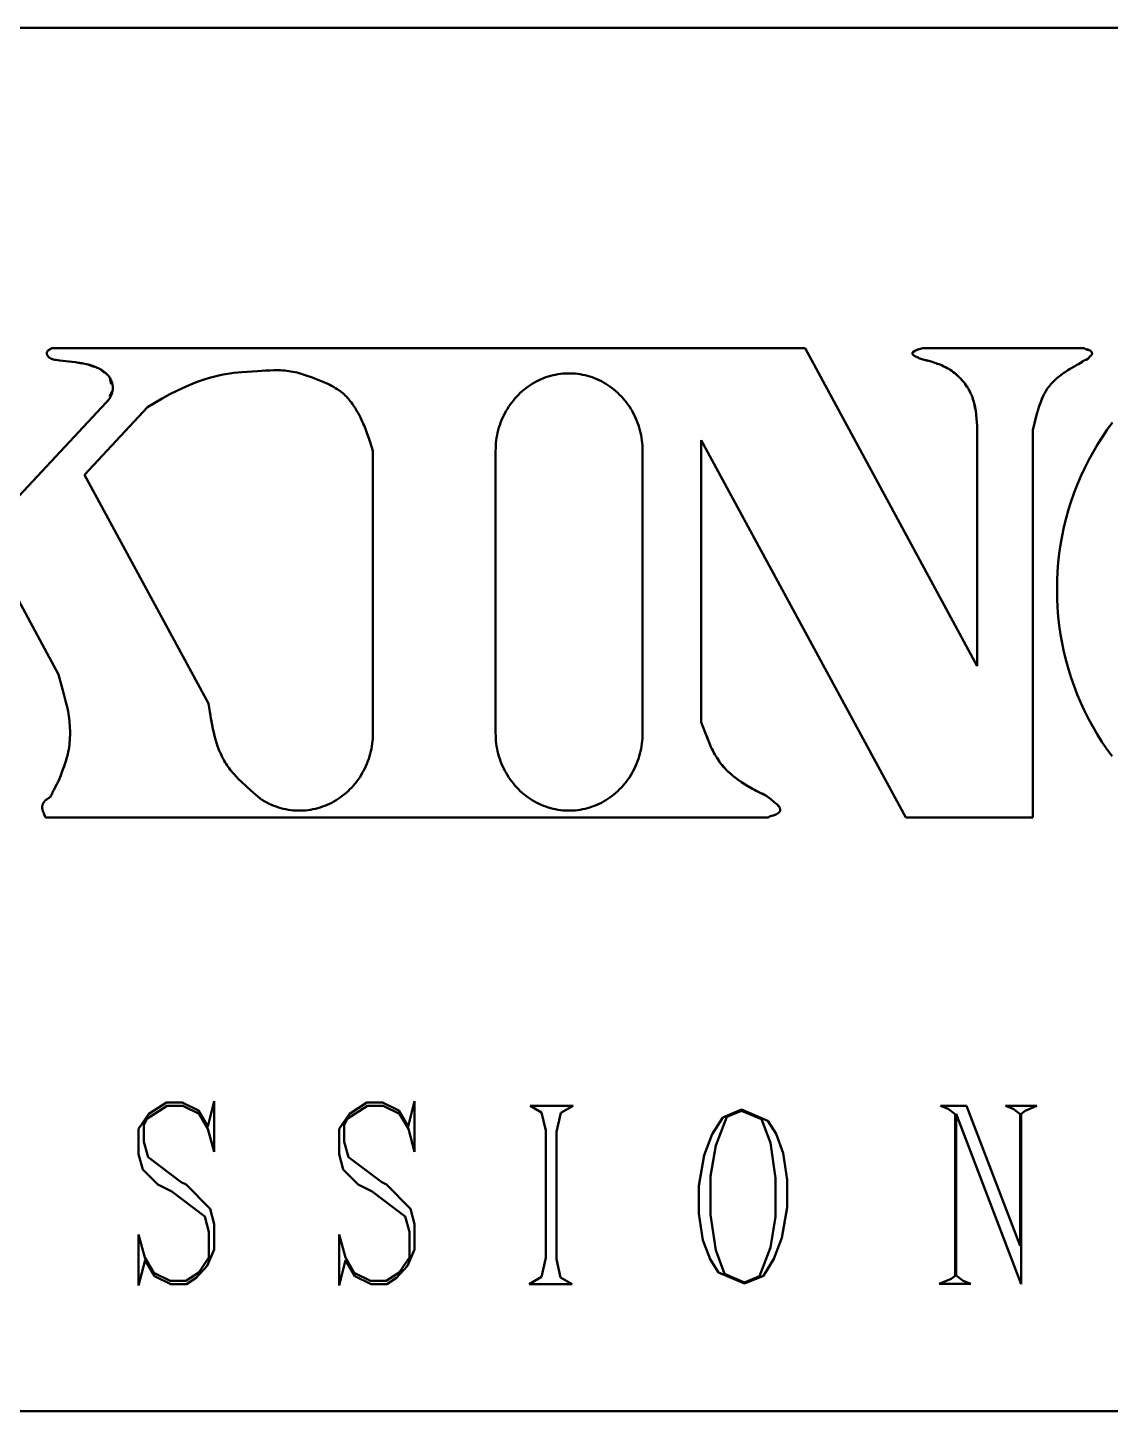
# Model space of a CAD drawing. Header units: millimetres. Extents: x 60499 to 556746, y 248297 to 497145.
# Drawn here: x 173678 to 175327, y 329975 to 332083 of the extents above; entities that cross this region are included whole.
import ezdxf

# ---------------------------------------------------------------- set-up
doc = ezdxf.new("R2010")
doc.units = ezdxf.units.MM
doc.layers.add('Visible (ANSI)', color=7, linetype='Continuous', lineweight=50)

msp = doc.modelspace()

# ---------------------------------------------------------------- linework, layer by layer
at = {"layer": 'Visible (ANSI)'}
for p, q in [((176110, 332082.7), (172012.7, 332082.7)), ((173709.1, 331590.8), (173709.2, 331590.9)), ((173711.6, 331592.8), (173711.3, 331592.7)), ((173711.6, 331592.8), (173711.8, 331593)), ((173712.1, 331593.1), (173711.8, 331593)), ((173712.1, 331593.1), (173712.4, 331593.3)), ((173713.2, 331593.8), (173712.4, 331593.3)), ((173713.2, 331593.8), (173713.8, 331594)), ((173714.7, 331594.4), (174862.1, 331594.4)), ((174862.1, 331594.4), (175124.3, 331110.5)), ((175041.2, 331594.4), (175287.3, 331594.4)), ((175287.3, 331594.4), (175287.4, 331594.3)), ((175287.4, 331594.3), (175287.5, 331594.2)), ((175287.5, 331594.2), (175287.7, 331594.1)), ((175287.6, 331594.2), (175287.7, 331594.1)), ((175287.7, 331594.1), (175287.8, 331594)), ((175287.8, 331594), (175287.9, 331593.9)), ((175287.8, 331594), (175287.9, 331593.9)), ((175287.9, 331593.9), (175288, 331593.8)), ((175287.9, 331593.9), (175288.1, 331593.8)), ((175288, 331593.8), (175288.1, 331593.8)), ((175288.1, 331593.8), (175288.3, 331593.6)), ((175290.4, 331592.8), (175289.1, 331593.4)), ((173707.4, 331587.8), (173707.5, 331587.9)), ((173707.4, 331586.2), (173707.4, 331587.8)), ((173707.5, 331586), (173707.4, 331586.2)), ((173707.5, 331586), (173707.4, 331586.2)), ((173707.5, 331588.2), (173707.5, 331588.4)), ((173707.5, 331588), (173707.5, 331588.2)), ((173707.5, 331587.9), (173707.5, 331588)), ((173707.5, 331585.8), (173707.5, 331586)), ((173707.5, 331585.7), (173707.5, 331585.8)), ((173707.5, 331585.5), (173707.5, 331585.7)), ((173707.7, 331585), (173707.7, 331585.2)), ((173708.2, 331589.8), (173708.3, 331589.9)), ((173708.5, 331590.2), (173708.6, 331590.3)), ((173708.6, 331583.1), (173708.5, 331583.2)), ((173708.7, 331582.9), (173708.5, 331583.2)), ((173708.6, 331590.3), (173708.7, 331590.5)), ((173708.7, 331590.5), (173708.8, 331590.6)), ((173708.8, 331590.6), (173709, 331590.7)), ((173709.2, 331582.1), (173709.5, 331581.8)), ((173709.6, 331581.7), (173709.8, 331581.5)), ((173710.7, 331580.6), (173710.8, 331580.5)), ((173712.4, 331579.4), (173712.4, 331579.4)), ((173726.6, 331575.9), (173731.8, 331575.4)), ((173731.5, 331575.4), (173745.1, 331573.6)), ((173750.9, 331573.2), (173760.1, 331571.5)), ((175025.7, 331587), (175025.6, 331586.8)), ((175025.6, 331586.4), (175025.6, 331586.8)), ((175025.7, 331586.2), (175025.6, 331586.4)), ((175025.7, 331587.2), (175025.8, 331587.6)), ((175025.7, 331587), (175025.7, 331587.2)), ((175025.7, 331586.1), (175025.7, 331586.2)), ((175028.5, 331590.2), (175025.8, 331587.6)), ((175025.8, 331587.6), (175025.8, 331587.6)), ((175025.9, 331585.6), (175025.9, 331585.5)), ((175025.9, 331585.5), (175025.9, 331585.4)), ((175026, 331585.4), (175026, 331585.3)), ((175026.1, 331585.2), (175026.1, 331585.2)), ((175026.3, 331584.9), (175026.2, 331585)), ((175026.5, 331584.6), (175026.3, 331584.9)), ((175026.4, 331588.5), (175026.5, 331588.6)), ((175026.6, 331588.8), (175026.5, 331588.6)), ((175026.5, 331584.5), (175026.5, 331584.6)), ((175026.8, 331584.2), (175026.5, 331584.6)), ((175026.7, 331584.5), (175026.5, 331584.5)), ((175026.8, 331584.1), (175026.5, 331584.5)), ((175026.7, 331584.3), (175026.7, 331584.5)), ((175026.9, 331584), (175026.7, 331584.3)), ((175027.1, 331583.9), (175027, 331584.1)), ((175027.3, 331589.5), (175027.3, 331589.3)), ((175027.6, 331589.7), (175027.5, 331589.5)), ((175039.9, 331578.1), (175049.2, 331575.3)), ((175055.9, 331573.6), (175063.7, 331570.7)), ((175278.3, 331570.4), (175284.6, 331573.9)), ((175278.3, 331570.4), (175284.4, 331573.7)), ((175286.3, 331575.5), (175287.8, 331576.1)), ((175291.9, 331577.9), (175291.8, 331577.8)), ((175292.3, 331578.1), (175292.2, 331578.1)), ((175292.5, 331578.3), (175292.7, 331578.4)), ((175292.8, 331578.5), (175292.9, 331578.6)), ((175296.8, 331582.7), (175295.7, 331581.7)), ((175295.7, 331581.7), (175296.6, 331582.5)), ((175295.7, 331581.7), (175296.4, 331582.3)), ((175296.2, 331582.1), (175295.7, 331581.7)), ((175296.1, 331582.1), (175295.7, 331581.7)), ((175296.1, 331582.1), (175295.7, 331581.7)), ((175296.1, 331582), (175295.7, 331581.7)), ((175296.1, 331582), (175295.7, 331581.7)), ((175296, 331582), (175295.7, 331581.7)), ((175296, 331582), (175295.7, 331581.7)), ((175296, 331582), (175295.7, 331581.7)), ((175296, 331581.9), (175295.7, 331581.7)), ((175296.4, 331590.9), (175296.5, 331590.7)), ((175296.8, 331590.6), (175296.5, 331590.7)), ((175296.8, 331590.6), (175297, 331590.5)), ((175297.1, 331590.4), (175297, 331590.5)), ((175297.1, 331590.4), (175297.2, 331590.3)), ((175297.8, 331583.6), (175297.6, 331583.5)), ((175297.7, 331589.9), (175297.8, 331589.7)), ((175297.9, 331589.6), (175298, 331589.5)), ((175298, 331589.5), (175298, 331589.4)), ((175298.1, 331589.3), (175298, 331589.4)), ((175298.1, 331584), (175298, 331583.9)), ((175298.1, 331589.3), (175298.2, 331589.2)), ((175298.3, 331589), (175298.2, 331589.2)), ((175298.5, 331584.5), (175298.4, 331584.4)), ((175298.6, 331584.7), (175298.5, 331584.5)), ((175298.6, 331584.7), (175298.6, 331584.7)), ((175298.8, 331588), (175298.8, 331587.9)), ((175298.8, 331587.9), (175298.9, 331587.8)), ((175299, 331587.7), (175298.9, 331587.8)), ((175299, 331585.5), (175298.9, 331585.4)), ((175298.9, 331585.4), (175298.9, 331585.3)), ((175299, 331587.7), (175299, 331587.6)), ((175299, 331587.5), (175299, 331587.6)), ((175299, 331587.5), (175299, 331587.4)), ((175299, 331587.4), (175299.1, 331587.2)), ((175299.1, 331585.8), (175299, 331585.8)), ((175299, 331585.8), (175299, 331585.7)), ((175299, 331585.7), (175299, 331585.6)), ((175299, 331585.6), (175299, 331585.5)), ((175299.1, 331587.2), (175299.1, 331586.8)), ((175299.2, 331586.7), (175299.1, 331586.8)), ((175299.2, 331586.3), (175299.1, 331586.2)), ((175299.1, 331586.2), (175299.1, 331585.8)), ((175299.2, 331586.7), (175299.2, 331586.3)), ((173770.2, 331569.7), (173778.9, 331566.3)), ((173795.6, 331556.3), (173788.6, 331562.6)), ((173801.9, 331551.3), (173802.7, 331550.2)), ((173805.3, 331539.9), (173803.4, 331549.2)), ((173973.5, 331553.9), (173976, 331554.4)), ((174066.4, 331560.7), (174067.4, 331560.6)), ((174108.2, 331551.1), (174110.2, 331550.4)), ((175071.1, 331568), (175076.3, 331565.2)), ((175080.8, 331563), (175085.7, 331559.5)), ((175090, 331556.6), (175094.4, 331552.5)), ((175098.2, 331549.1), (175102.2, 331544.4)), ((175251.8, 331553.6), (175252.6, 331554.2)), ((175258.1, 331558.3), (175260.1, 331559.6)), ((175269.3, 331565.1), (175271.4, 331566.3)), ((173802.9, 331521.2), (173807.5, 331529.4)), ((173807.6, 331530), (173807.5, 331529.6)), ((174137.2, 331539.1), (174138.1, 331538.6)), ((175105.5, 331540.6), (175108.5, 331535.9)), ((175111.6, 331531.2), (175114, 331526)), ((175234.4, 331537.4), (175234.7, 331537.8)), ((175236.1, 331539.5), (175236.4, 331539.8)), ((173798.4, 331512.7), (173798, 331512.3)), ((173800.1, 331514.5), (173798.9, 331513.2)), ((173871.9, 331511.5), (173877, 331514.4)), ((174158.8, 331525.4), (174159, 331525.1)), ((174162.4, 331522), (174162.6, 331521.8)), ((175115.3, 331523.6), (175116, 331521.9)), ((175116.4, 331521), (175118.2, 331514.8)), ((175119.7, 331510.2), (175121.1, 331502.4)), ((175219.1, 331507.7), (175219.6, 331508.9)), ((175224.2, 331520.3), (175224.7, 331521.4)), ((175121.9, 331499), (175122.6, 331493.7)), ((175123.3, 331487.6), (175123.7, 331482.4)), ((175211.7, 331480.9), (175214.1, 331490.7)), ((174189.3, 331479.3), (174190.5, 331476.6)), ((174198.8, 331454.1), (174199.8, 331451.2)), ((175015.6, 330879.6), (174704, 331454.7)), ((174704, 331454.7), (174704, 331024.8)), ((173764.5, 331401.9), (173953.4, 331053.2)), ((173740.3, 331037.7), (173740.5, 331036.1)), ((174718.8, 330987.6), (174711.9, 331004.9)), ((173740, 330979.8), (173739.7, 330978.3)), ((174724.9, 330975.6), (174720.8, 330983.9)), ((173735.2, 330962.3), (173733.1, 330956.2)), ((173738.4, 330972.8), (173737.5, 330969.7)), ((174731.9, 330964.4), (174728, 330970.8)), ((174740.2, 330954.2), (174735.6, 330960.1)), ((173729.2, 330945.2), (173728.1, 330942.4)), ((174749.8, 330945.3), (174744.9, 330949.9)), ((174760.1, 330937.3), (174754.3, 330941.9)), ((173716.1, 330918), (173715.9, 330917.7)), ((173722.6, 330930.4), (173720.6, 330926.8)), ((174770.9, 330930), (174763.6, 330935.1)), ((174782, 330923.4), (174776.9, 330926.4)), ((174793.6, 330917.5), (174788.2, 330920.2)), ((173700.4, 330897.1), (173700.5, 330897.3)), ((173700.4, 330896.6), (173700.4, 330897.1)), ((173700.4, 330896.4), (173700.4, 330896.6)), ((173700.5, 330897.5), (173700.5, 330897.3)), ((173700.6, 330898.2), (173700.6, 330898)), ((173705.5, 330906.2), (173705, 330905.7)), ((173707, 330907.4), (173706.9, 330907.3)), ((173710.8, 330909.8), (173710.7, 330909.7)), ((173712.1, 330910.7), (173712, 330910.7)), ((173713.1, 330911.8), (173712.6, 330911.3)), ((173713.4, 330912.2), (173712.7, 330911.4)), ((173712.9, 330911.7), (173713.7, 330912.7)), ((173714, 330913), (173713.1, 330911.9)), ((173715.3, 330916), (173713.8, 330913.6)), ((174028.6, 330911.7), (174025, 330914.8)), ((174799.4, 330914.9), (174796.7, 330916.2)), ((174806.3, 330910.5), (174805.5, 330911.2)), ((174818.9, 330900.2), (174817.1, 330901.7)), ((174823, 330895.6), (174818.9, 330900.2)), ((174820.7, 330898.5), (174820.4, 330898.8)), ((174821.5, 330897.6), (174821.3, 330897.9)), ((173700.4, 330894.6), (173700.3, 330894.8)), ((173700.4, 330894.3), (173700.3, 330894.8)), ((173700.4, 330893.9), (173700.4, 330893.6)), ((173700.4, 330893.5), (173700.4, 330893.4)), ((173700.5, 330893), (173700.5, 330893.2)), ((173700.6, 330892.8), (173700.5, 330893)), ((173700.6, 330892.5), (173700.6, 330892.8)), ((173701, 330890.9), (173701.2, 330890.2)), ((173702.8, 330886), (173703.9, 330883)), ((173704.8, 330881), (173705, 330880.3)), ((174804.7, 330879.6), (173705.3, 330879.6)), ((174805.5, 330880), (174805.8, 330880.1)), ((174807.8, 330881), (174808.1, 330881.1)), ((174810.8, 330882.1), (174812.2, 330882.5)), ((174821.6, 330886.8), (174821.7, 330886.9)), ((174821.9, 330887), (174821.7, 330886.9)), ((174821.9, 330887), (174822.2, 330887.3)), ((174823.8, 330893.6), (174823.8, 330893.8)), ((174823.9, 330889.5), (174824, 330890.1)), ((174824, 330893.2), (174824, 330893.1)), ((174824, 330893.1), (174824, 330893.1)), ((174824, 330890.2), (174824.1, 330890.3)), ((174824.1, 330890.6), (174824.2, 330890.7)), ((174824.1, 330890.6), (174824.1, 330890.3)), ((174824.2, 330891.2), (174824.2, 330890.7)), ((175209, 330879.6), (175015.6, 330879.6)), ((173859.4, 330420.7), (173890.6, 330440.7)), ((173889.5, 330445.8), (173862.9, 330428.6)), ((173889.5, 330445.8), (173913.5, 330445.8)), ((173914.5, 330440.7), (173890.6, 330440.7)), ((173938.4, 330433.5), (173913.5, 330445.8)), ((173939.5, 330428.5), (173914.5, 330440.7)), ((173952.4, 330409.3), (173938.4, 330433.5)), ((173952.4, 330409.3), (173962.3, 330448)), ((173962.3, 330448), (173962.3, 330370.5)), ((174164.6, 330420.7), (174195.8, 330440.7)), ((174168.1, 330428.6), (174194.7, 330445.8)), ((174194.7, 330445.8), (174218.7, 330445.8)), ((174219.7, 330440.7), (174195.8, 330440.7)), ((174243.6, 330433.5), (174218.7, 330445.8)), ((174244.6, 330428.5), (174219.7, 330440.7)), ((174257.6, 330409.3), (174243.6, 330433.5)), ((174257.6, 330409.3), (174267.5, 330448)), ((174267.5, 330448), (174267.5, 330370.5)), ((174443.2, 330440.7), (174508.7, 330440.7)), ((174443.2, 330440.7), (174460.9, 330430.6)), ((174508.7, 330440.7), (174490, 330430)), ((174765.5, 330434.9), (174736.8, 330423)), ((174742.9, 330423.8), (174765.5, 330433.1)), ((174765.5, 330434.9), (174805.4, 330417.9)), ((174795.9, 330420.2), (174765.5, 330433.1)), ((175068.1, 330440.8), (175108.1, 330440.8)), ((175108.1, 330440.8), (175189.6, 330227.3)), ((175167.2, 330440.8), (175215.1, 330440.8)), ((173862.9, 330428.6), (173847.2, 330405.7)), ((173859.4, 330420.7), (173855.2, 330411.2)), ((174152.4, 330405.7), (174168.1, 330428.6)), ((174164.6, 330420.7), (174160.4, 330411.2)), ((175090.5, 330427.9), (175090.5, 330181.8)), ((175191.2, 330168.9), (175092.1, 330428.6)), ((175092.1, 330182.4), (175092.1, 330428.6)), ((175189.6, 330227.3), (175189.6, 330427.9)), ((175191.2, 330168.9), (175191.2, 330428.6)), ((173876.2, 330320.7), (173853.6, 330343.6)), ((174158.8, 330343.6), (174181.5, 330320.7)), ((173919.5, 330320.6), (173955.9, 330283.8)), ((174224.7, 330320.6), (174261.1, 330283.8)), ((173847.2, 330167), (173847.2, 330244.5)), ((174152.4, 330167), (174152.4, 330244.5)), ((173962.3, 330221.6), (173951.6, 330197.2)), ((174267.5, 330221.6), (174256.8, 330197.2)), ((173847.2, 330167), (173857.2, 330205.7)), ((173871.1, 330181.4), (173857.2, 330205.7)), ((173938.7, 330187), (173954.3, 330209.9)), ((174152.4, 330167), (174162.4, 330205.7)), ((174176.4, 330181.4), (174162.4, 330205.7)), ((174259.5, 330209.9), (174243.9, 330187)), ((173870.1, 330186.5), (173895.1, 330174.3)), ((173896.1, 330169.3), (173871.1, 330181.4)), ((173938.7, 330187), (173919, 330174.3)), ((174175.3, 330186.5), (174200.3, 330174.3)), ((174201.3, 330169.3), (174176.4, 330181.4)), ((174243.9, 330187), (174224.2, 330174.3)), ((174441.8, 330169.3), (174460.6, 330180)), ((174489.6, 330179.4), (174507.3, 330169.3)), ((174769.9, 330170), (174730, 330187)), ((174769.9, 330171.8), (174739.5, 330184.7)), ((174769.9, 330170), (174798.6, 330181.9)), ((174792.5, 330181.1), (174769.9, 330171.8)), ((173895.1, 330174.3), (173919, 330174.3)), ((173920, 330169.3), (173896.1, 330169.3)), ((174200.3, 330174.3), (174224.2, 330174.3)), ((174225.3, 330169.3), (174201.3, 330169.3)), ((174441.8, 330169.3), (174507.3, 330169.3)), ((175066.5, 330169.4), (175114.5, 330169.4)), ((172012.7, 329975.4), (176110, 329975.4))]:
    msp.add_line(p, q, dxfattribs=at)
at = {"layer": 'Visible (ANSI)', "flags": 128}
for points in [[(173709.1, 331590.8), (173714.7, 331594.4), (173709, 331590.7)], [(173709.2, 331590.9), (173709.3, 331591.1), (173709.4, 331591.2), (173709.7, 331591.4), (173709.9, 331591.7), (173710.2, 331591.9), (173710.4, 331592.1), (173710.7, 331592.3), (173711, 331592.5), (173711.3, 331592.7)], [(173714.7, 331594.4), (173714.5, 331594.3), (173714.3, 331594.2), (173713.8, 331594)], [(175028.5, 331590.2), (175028.9, 331590.4), (175029.2, 331590.6), (175029.6, 331590.8), (175030, 331590.9), (175030.4, 331591.1), (175030.9, 331591.3), (175031.8, 331591.7), (175032.8, 331592.1), (175034, 331592.5), (175035.3, 331592.9), (175036.6, 331593.2), (175038, 331593.6), (175041.2, 331594.4)], [(175288.3, 331593.6), (175288.5, 331593.6), (175288.6, 331593.5), (175288.8, 331593.4), (175288.9, 331593.3), (175289, 331593.3), (175289.2, 331593.2), (175289.5, 331593.1), (175289.8, 331593), (175290.1, 331592.9), (175290.4, 331592.8), (175290.7, 331592.7), (175292, 331592.3), (175293.4, 331592)], [(175294.3, 331591.7), (175294, 331591.9), (175291, 331592.9)], [(175296.4, 331590.9), (175296.3, 331590.9), (175296.1, 331591), (175296, 331591.1), (175295.9, 331591.1), (175295.7, 331591.2), (175295.6, 331591.3), (175295.3, 331591.4), (175294.9, 331591.5), (175294.7, 331591.7), (175291.4, 331592.8)], [(175294.7, 331591.7), (175293.4, 331592), (175294.3, 331591.7)], [(173707.5, 331588.4), (173707.6, 331588.5), (173707.7, 331588.6), (173707.7, 331588.8), (173707.8, 331589), (173707.9, 331589.1), (173707.9, 331589.3), (173708, 331589.4), (173708.1, 331589.5), (173708.1, 331589.7), (173708.2, 331589.8)], [(173707.7, 331585.2), (173707.6, 331585.4), (173707.5, 331585.5)], [(173708.5, 331583.2), (173708.4, 331583.3), (173708.3, 331583.5), (173708.3, 331583.7), (173708.2, 331583.8), (173708.1, 331583.9), (173708.1, 331584.1), (173708, 331584.3), (173707.9, 331584.4), (173707.9, 331584.5), (173707.8, 331584.7), (173707.7, 331584.9), (173707.7, 331585)], [(173708.3, 331589.9), (173708.4, 331590.1), (173708.5, 331590.2)], [(173710.7, 331580.6), (173710.5, 331580.8), (173710.3, 331581), (173710, 331581.2), (173709.8, 331581.5), (173709.6, 331581.7), (173709.4, 331581.9), (173709.2, 331582.1), (173709, 331582.4), (173708.8, 331582.7), (173708.7, 331582.9), (173708.6, 331583.1)], [(173712.2, 331579.5), (173710.7, 331580.6), (173712.5, 331579.3)], [(173711.7, 331579.8), (173710.7, 331580.6), (173712, 331579.6)], [(173711.4, 331580), (173711.4, 331580), (173711.5, 331579.9)], [(173788.6, 331562.6), (173787.6, 331563.3), (173786.4, 331563.9), (173785.3, 331564.4), (173784.2, 331564.9), (173783.1, 331565.4), (173781.9, 331565.9), (173780.8, 331566.4), (173779.6, 331566.8), (173777.3, 331567.6), (173774.9, 331568.4), (173772.6, 331569), (173770.2, 331569.7), (173767.8, 331570.2), (173765.4, 331570.7), (173760.5, 331571.6), (173750.9, 331573.2), (173741.1, 331574.5), (173731.5, 331575.4), (173726.6, 331575.9), (173724.1, 331576.2), (173721.7, 331576.6), (173720.5, 331576.8), (173719.3, 331577), (173718, 331577.3), (173717.4, 331577.4), (173716.8, 331577.6), (173716.2, 331577.8), (173715.6, 331578), (173715, 331578.2), (173714.5, 331578.4), (173714.1, 331578.5), (173713.9, 331578.6), (173713.6, 331578.8), (173713.3, 331578.9), (173713, 331579), (173712.8, 331579.2), (173712.5, 331579.3)], [(175025.9, 331585.5), (175025.9, 331585.6), (175025.8, 331585.7), (175025.7, 331585.9), (175025.7, 331586.1)], [(175025.9, 331587.6), (175028.5, 331590.2), (175026.3, 331588.5)], [(175026.3, 331588.5), (175026.3, 331588.4), (175026.3, 331588.4), (175026.2, 331588.3), (175026.2, 331588.2), (175026.1, 331588.2), (175026.1, 331588.1), (175026.1, 331588), (175026, 331588), (175025.9, 331587.9), (175025.9, 331587.8), (175025.9, 331587.8), (175025.9, 331587.7), (175025.9, 331587.6)], [(175026, 331585.4), (175025.9, 331585.4), (175026, 331585.3)], [(175026.1, 331585.2), (175026, 331585.3), (175026.1, 331585.2)], [(175026.2, 331585), (175026.1, 331585.1), (175026.1, 331585.2), (175026.2, 331584.9)], [(175026.5, 331584.6), (175026.4, 331584.7), (175026.3, 331584.8), (175026.3, 331584.9)], [(175026.4, 331588.5), (175028.5, 331590.2), (175026.5, 331588.6)], [(175026.5, 331588.6), (175028.5, 331590.2), (175026.6, 331588.8)], [(175026.7, 331588.8), (175028.5, 331590.2), (175027.1, 331589.3)], [(175027.1, 331589.3), (175027, 331589.1), (175026.9, 331589), (175026.8, 331588.9), (175026.7, 331588.8)], [(175027, 331584.1), (175026.8, 331584.3), (175026.7, 331584.3)], [(175124.3, 331110.5), (175124.3, 331476.3), (175123.3, 331487.6), (175122.7, 331493.3), (175121.9, 331499), (175121.5, 331501.8), (175120.9, 331504.6), (175120.4, 331507.4), (175119.7, 331510.2), (175119, 331512.9), (175118.2, 331515.7), (175117.8, 331517), (175117.4, 331518.4), (175116.9, 331519.7), (175116.4, 331521), (175115.9, 331522.3), (175115.3, 331523.6), (175114.7, 331525), (175114.1, 331526.2), (175113.5, 331527.5), (175112.9, 331528.7), (175112.3, 331530), (175111.6, 331531.2), (175110.9, 331532.5), (175110.2, 331533.7), (175109.4, 331534.8), (175108.7, 331536), (175108, 331537.2), (175107.2, 331538.4), (175105.5, 331540.6), (175103.8, 331542.8), (175102, 331545), (175100.2, 331547.1), (175098.2, 331549.1), (175096.3, 331551.1), (175094.2, 331553), (175092.1, 331554.9), (175090, 331556.6), (175087.7, 331558.3), (175085.5, 331560), (175083.2, 331561.5), (175080.8, 331563), (175078.4, 331564.4), (175076, 331565.7), (175073.6, 331566.9), (175071.1, 331568), (175068.6, 331569.1), (175066.1, 331570.1), (175063.5, 331571), (175061, 331571.9), (175055.9, 331573.6), (175050.7, 331575.1), (175039.9, 331578.1), (175036.9, 331579), (175035.5, 331579.6), (175034.1, 331580.2), (175032.6, 331580.7), (175032, 331581.1), (175031.4, 331581.3), (175030.7, 331581.7), (175030.1, 331581.9), (175029.6, 331582.3), (175029, 331582.6), (175028.7, 331582.7), (175028.5, 331582.9), (175028.3, 331583.1), (175028, 331583.3), (175027.8, 331583.4), (175027.5, 331583.6), (175027.3, 331583.7), (175027.1, 331583.9), (175027, 331584.1)], [(175027.3, 331589.3), (175028.5, 331590.2), (175027.3, 331589.5)], [(175027.5, 331589.5), (175028.5, 331590.2), (175027.6, 331589.7)], [(175290.3, 331577), (175289.7, 331576.8), (175287.2, 331575.9), (175286.6, 331575.6), (175286.3, 331575.5), (175286, 331575.3), (175285.5, 331575), (175284.9, 331574.7), (175284.3, 331574.4), (175283.8, 331574.1), (175282.6, 331573.3), (175278.3, 331570.4), (175276.1, 331569.1), (175273.8, 331567.8), (175269.3, 331565.1), (175264.8, 331562.5), (175262.5, 331561.2), (175260.3, 331559.8), (175258.1, 331558.3), (175256, 331556.8), (175253.9, 331555.3), (175251.8, 331553.6), (175247.6, 331550.4), (175245.6, 331548.7), (175243.6, 331546.9), (175241.7, 331545.2), (175239.8, 331543.3), (175237.9, 331541.4), (175237, 331540.5), (175236.1, 331539.5), (175235.3, 331538.5), (175234.4, 331537.4), (175233.6, 331536.4), (175232.8, 331535.3), (175232, 331534.2), (175231.2, 331533.2), (175230.5, 331532), (175229.8, 331530.9), (175229.1, 331529.7), (175228.4, 331528.6), (175227.1, 331526.2), (175225.9, 331523.8), (175224.7, 331521.4), (175223.5, 331518.9), (175222.4, 331516.4), (175221.4, 331513.9), (175220.5, 331511.4), (175219.6, 331508.9), (175218.7, 331506.3), (175217, 331501.2), (175215.5, 331495.9), (175214.1, 331490.7), (175209, 331469.7), (175209, 330879.6)], [(175292.7, 331578.4), (175289.7, 331576.8), (175292.8, 331578.5)], [(175292.4, 331578.2), (175290.3, 331577), (175292.5, 331578.3)], [(175290.3, 331577), (175290.6, 331577.2), (175290.9, 331577.3), (175291.2, 331577.4), (175291.5, 331577.6)], [(175292, 331578), (175290.6, 331577.2), (175292.2, 331578.1)], [(175291.2, 331577.4), (175291.7, 331577.8), (175290.6, 331577.2), (175291.8, 331577.8)], [(175295.7, 331581.7), (175293.9, 331579.6), (175293.7, 331579.4), (175293.5, 331579.2), (175293.3, 331579), (175293, 331578.8), (175292.8, 331578.5)], [(175297.6, 331583.5), (175297.4, 331583.3), (175297.2, 331583.1), (175296.7, 331582.6), (175296.2, 331582.1), (175295.9, 331581.9), (175295.7, 331581.7)], [(175297.7, 331589.9), (175297.6, 331589.9), (175297.6, 331590), (175297.5, 331590.1), (175297.4, 331590.1), (175297.4, 331590.2), (175297.2, 331590.3)], [(175297.9, 331589.6), (175297.8, 331589.7), (175297.8, 331589.7)], [(175298, 331583.9), (175297.8, 331583.7), (175297.8, 331583.6)], [(175298.4, 331584.4), (175298.3, 331584.3), (175298.2, 331584.1), (175298.1, 331584)], [(175298.3, 331589), (175298.4, 331588.9), (175298.5, 331588.7), (175298.6, 331588.6), (175298.6, 331588.4), (175298.7, 331588.3), (175298.8, 331588.1), (175298.8, 331588)], [(175298.9, 331585.3), (175298.8, 331585.2), (175298.8, 331585), (175298.7, 331585), (175298.6, 331584.9), (175298.6, 331584.7)], [(173953.4, 331053.2), (173957.1, 331031.3), (173959.1, 331020.3), (173960.2, 331014.8), (173961.5, 331009.4), (173962.8, 331004), (173964.3, 330998.7), (173965.9, 330993.4), (173967.5, 330988.2), (173968.5, 330985.7), (173969.5, 330983.1), (173970.5, 330980.5), (173971.6, 330978.1), (173972.7, 330975.6), (173973.8, 330973.2), (173975, 330970.7), (173976.3, 330968.4), (173977.6, 330966), (173979, 330963.8), (173980.4, 330961.4), (173981.9, 330959.2), (173983.5, 330957), (173985.1, 330954.8), (173986.8, 330952.6), (173988.5, 330950.5), (173990.3, 330948.4), (173992, 330946.3), (173995.7, 330942.3), (173999.4, 330938.4), (174003.2, 330934.6), (174010.7, 330927.5), (174017.9, 330921), (174025, 330914.8), (174032.7, 330908.3), (174035.9, 330906.2), (174039.2, 330904.2), (174042.6, 330902.4), (174046, 330900.7), (174049.5, 330899.1), (174053, 330897.7), (174056.6, 330896.4), (174060.2, 330895.2), (174063.8, 330894.1), (174067.5, 330893.1), (174071.2, 330892.3), (174074.9, 330891.7), (174078.7, 330891.1), (174082.4, 330890.7), (174086.2, 330890.5), (174090, 330890.3), (174093.8, 330890.3), (174097.6, 330890.5), (174101.3, 330890.7), (174105.1, 330891.1), (174108.8, 330891.7), (174112.5, 330892.3), (174116.3, 330893.1), (174119.9, 330894), (174123.6, 330895.1), (174127.2, 330896.3), (174130.7, 330897.6), (174134.3, 330899.1), (174137.7, 330900.6), (174141.2, 330902.3), (174144.6, 330904.2), (174147.9, 330906), (174151.1, 330908.1), (174154.3, 330910.3), (174157.3, 330912.6), (174160.4, 330915), (174163.3, 330917.5), (174166.2, 330920), (174169, 330922.7), (174171.7, 330925.5), (174174.3, 330928.4), (174176.8, 330931.4), (174179.3, 330934.5), (174181.5, 330937.6), (174183.8, 330940.8), (174185.9, 330944.1), (174187.8, 330947.6), (174189.8, 330951), (174191.5, 330954.5), (174193.2, 330958.1), (174194.8, 330961.7), (174196.2, 330965.4), (174197.5, 330969.2), (174198.7, 330973), (174199.8, 330976.8), (174200.7, 330980.6), (174201.6, 330984.5), (174202.2, 330988.5), (174202.8, 330992.4), (174203.3, 330996.3), (174203.6, 331000.3), (174203.8, 331004.3), (174203.8, 331008.3), (174203.8, 331438.2), (174199.8, 331451.2), (174197.7, 331457.6), (174195.4, 331464), (174193, 331470.3), (174190.5, 331476.6), (174187.8, 331482.8), (174184.9, 331488.9), (174183.3, 331491.9), (174181.8, 331494.9), (174180.1, 331497.8), (174178.4, 331500.8), (174176.7, 331503.7), (174174.9, 331506.5), (174173, 331509.2), (174171.1, 331512), (174169, 331514.6), (174168, 331515.9), (174166.9, 331517.2), (174165.8, 331518.4), (174164.7, 331519.6), (174163.5, 331520.9), (174162.4, 331522), (174161.2, 331523.1), (174160, 331524.3), (174158.8, 331525.4), (174157.5, 331526.4), (174156.3, 331527.4), (174155, 331528.4), (174153.7, 331529.5), (174152.3, 331530.4), (174151, 331531.3), (174149.6, 331532.2), (174146.8, 331533.9), (174144, 331535.6), (174141.1, 331537.1), (174138.1, 331538.6), (174135.1, 331540.1), (174129, 331542.8), (174116.5, 331548), (174110.2, 331550.4), (174104, 331552.6), (174097.8, 331554.7), (174094.7, 331555.6), (174091.5, 331556.5), (174088.4, 331557.3), (174085.3, 331558), (174082.2, 331558.7), (174079.1, 331559.2), (174075.9, 331559.8), (174072.8, 331560.2), (174069.7, 331560.5), (174066.4, 331560.7), (174063.2, 331560.9), (174059.9, 331561), (174053.3, 331561), (174046.8, 331560.8), (174040.3, 331560.5), (174028.1, 331559.8), (174004.5, 331558.1), (173992, 331556.9), (173985.8, 331556.1), (173979.6, 331555.1), (173973.5, 331553.9), (173967.3, 331552.6), (173961.1, 331551.1), (173954.9, 331549.3), (173948.7, 331547.5), (173942.6, 331545.4), (173936.5, 331543.2), (173930.4, 331540.8), (173924.3, 331538.3), (173918.4, 331535.7), (173906.5, 331530.2), (173894.8, 331524.3), (173883.2, 331518), (173871.9, 331511.5), (173860.7, 331504.9), (173764.5, 331401.9)], [(173803.4, 331549.2), (173803.1, 331549.7), (173802.7, 331550.3), (173802.3, 331550.8), (173801.9, 331551.3), (173801.6, 331551.8), (173801.2, 331552.3), (173800.8, 331552.8), (173800.4, 331553.2), (173799.9, 331553.8), (173799.5, 331554.2), (173798.6, 331555.1), (173797.7, 331556), (173796.8, 331556.9), (173795.8, 331557.7), (173794.8, 331558.5), (173793.9, 331559.2), (173792.8, 331560), (173791.8, 331560.7), (173790.8, 331561.4), (173789.7, 331562), (173788.6, 331562.6)], [(173807.5, 331529.4), (173807.6, 331530), (173807.7, 331530.7), (173807.8, 331531.3), (173807.8, 331531.9), (173807.8, 331532.5), (173807.9, 331533.2), (173807.9, 331533.9), (173807.9, 331534.5), (173807.9, 331535.2), (173807.8, 331535.8), (173807.8, 331536.4), (173807.8, 331537.1), (173807.6, 331537.8), (173807.6, 331538.4), (173807.4, 331539.1), (173807.3, 331539.7), (173807.2, 331540.3), (173807, 331540.9), (173806.8, 331541.5), (173806.7, 331542.2), (173806.5, 331542.8), (173806.2, 331543.4), (173806, 331544), (173805.8, 331544.6), (173805.6, 331545.2), (173805.3, 331545.8), (173805, 331546.4), (173804.7, 331547), (173804.4, 331547.5), (173804.1, 331548.1), (173803.7, 331548.7), (173803.4, 331549.2)], [(174565, 330910.3), (174568.1, 330912.6), (174571.1, 330915), (174574.1, 330917.5), (174577, 330920.1), (174579.7, 330922.8), (174582.4, 330925.6), (174585.1, 330928.5), (174587.5, 330931.4), (174590, 330934.5), (174592.3, 330937.7), (174594.5, 330940.9), (174596.6, 330944.2), (174598.6, 330947.6), (174600.5, 330951.1), (174602.3, 330954.5), (174603.9, 330958.1), (174605.5, 330961.7), (174606.9, 330965.4), (174608.2, 330969.2), (174609.4, 330973), (174610.4, 330976.8), (174611.5, 330980.7), (174612.3, 330984.6), (174612.9, 330988.5), (174613.5, 330992.4), (174613.9, 330996.3), (174614.3, 331000.4), (174614.5, 331004.3), (174614.5, 331008.3), (174614.5, 331438.2), (174614.5, 331442.2), (174614.3, 331446.1), (174613.9, 331450.2), (174613.5, 331454.1), (174612.9, 331458), (174612.3, 331461.9), (174611.5, 331465.8), (174610.4, 331469.7), (174609.4, 331473.6), (174608.2, 331477.3), (174606.9, 331481.1), (174605.5, 331484.7), (174603.9, 331488.4), (174602.3, 331492), (174600.5, 331495.5), (174598.6, 331499), (174596.6, 331502.3), (174594.5, 331505.6), (174592.3, 331508.8), (174590, 331512), (174587.5, 331515.1), (174585.1, 331518), (174582.4, 331520.9), (174579.7, 331523.7), (174577, 331526.4), (174574.1, 331529.1), (174571.1, 331531.5), (174568.1, 331533.9), (174565, 331536.2), (174561.9, 331538.3), (174558.6, 331540.4), (174555.3, 331542.4), (174551.9, 331544.2), (174548.5, 331545.8), (174545.1, 331547.4), (174541.5, 331548.9), (174538, 331550.2), (174534.3, 331551.4), (174530.7, 331552.4), (174527.1, 331553.4), (174523.3, 331554.2), (174519.6, 331554.9), (174515.9, 331555.4), (174512.1, 331555.8), (174508.3, 331556.1), (174504.6, 331556.2), (174500.8, 331556.2), (174497, 331556.1), (174493.2, 331555.8), (174489.5, 331555.4), (174485.8, 331554.9), (174482, 331554.2), (174478.3, 331553.4), (174474.7, 331552.4), (174471, 331551.4), (174467.4, 331550.2), (174463.8, 331548.9), (174460.3, 331547.4), (174456.9, 331545.8), (174453.4, 331544.2), (174450.1, 331542.4), (174446.7, 331540.4), (174443.5, 331538.3), (174440.3, 331536.2), (174437.2, 331533.9), (174434.2, 331531.5), (174431.3, 331529.1), (174428.4, 331526.4), (174425.6, 331523.7), (174422.9, 331520.9), (174420.3, 331518), (174417.8, 331515.1), (174415.4, 331512), (174413.1, 331508.8), (174410.8, 331505.6), (174408.8, 331502.3), (174406.7, 331499), (174404.9, 331495.5), (174403.1, 331492), (174401.4, 331488.4), (174399.9, 331484.7), (174398.5, 331481.1), (174397.1, 331477.3), (174395.9, 331473.6), (174394.8, 331469.7), (174393.9, 331465.8), (174393.1, 331461.9), (174392.4, 331458), (174391.8, 331454.1), (174391.4, 331450.2), (174391.1, 331446.1), (174390.9, 331442.2), (174390.8, 331438.2), (174390.8, 331008.3), (174390.9, 331004.3), (174391.1, 331000.4), (174391.4, 330996.3), (174391.8, 330992.4), (174392.4, 330988.5), (174393.1, 330984.6), (174393.9, 330980.7), (174394.8, 330976.8), (174395.9, 330973), (174397.1, 330969.2), (174398.5, 330965.4), (174399.9, 330961.7), (174401.4, 330958.1), (174403.1, 330954.5), (174404.9, 330951.1), (174406.7, 330947.6), (174408.8, 330944.2), (174410.8, 330940.9), (174413.1, 330937.7), (174415.4, 330934.5), (174417.8, 330931.4), (174420.3, 330928.5), (174422.9, 330925.6), (174425.6, 330922.8), (174428.4, 330920.1), (174431.3, 330917.5), (174434.2, 330915), (174437.2, 330912.6), (174440.3, 330910.3), (174443.5, 330908.1), (174446.7, 330906.1), (174450.1, 330904.2), (174453.4, 330902.3), (174456.9, 330900.7), (174460.3, 330899.1), (174463.8, 330897.6), (174467.4, 330896.3), (174471, 330895.2), (174474.7, 330894.1), (174478.3, 330893.1), (174482, 330892.3), (174485.8, 330891.7), (174489.5, 330891.1), (174493.2, 330890.7), (174497, 330890.5), (174500.8, 330890.3), (174504.6, 330890.3), (174508.3, 330890.5), (174512.1, 330890.7), (174515.9, 330891.1), (174519.6, 330891.7), (174523.3, 330892.3), (174527.1, 330893.1), (174530.7, 330894.1), (174534.3, 330895.2), (174538, 330896.3), (174541.5, 330897.6), (174545.1, 330899.1), (174548.5, 330900.7), (174551.9, 330902.3), (174555.3, 330904.2), (174558.6, 330906.1), (174561.9, 330908.1), (174565, 330910.3)], [(173539, 331234.8), (173797.6, 331511.8), (173798, 331512.2), (173798.4, 331512.7), (173798.9, 331513.1), (173799.3, 331513.5), (173799.7, 331514), (173800.1, 331514.5), (173800.6, 331514.9), (173801, 331515.5), (173801.3, 331516), (173801.7, 331516.5), (173802.1, 331517), (173802.5, 331517.6), (173802.8, 331518), (173803.2, 331518.6), (173803.5, 331519.2), (173803.8, 331519.7), (173804.2, 331520.3), (173804.5, 331520.9), (173804.8, 331521.4), (173805, 331522), (173805.3, 331522.6), (173805.6, 331523.2), (173805.8, 331523.8), (173806.1, 331524.4), (173806.3, 331525), (173806.5, 331525.6), (173806.7, 331526.2), (173806.9, 331526.8), (173807, 331527.4), (173807.2, 331528.1), (173807.4, 331528.7), (173807.5, 331529.4)], [(175329.7, 330973.1), (175321.7, 330984), (175314.2, 330995.1), (175307, 331006.5), (175300.2, 331018.2), (175293.7, 331030), (175287.7, 331042.2), (175282, 331054.5), (175276.7, 331066.9), (175271.8, 331079.6), (175267.3, 331092.5), (175263.3, 331105.5), (175259.6, 331118.6), (175256.4, 331131.9), (175253.5, 331145.2), (175251.2, 331158.7), (175249.2, 331172.2), (175247.7, 331185.9), (175246.6, 331199.5), (175246, 331213.1), (175245.8, 331226.9), (175246, 331240.6), (175246.6, 331254.3), (175247.7, 331268), (175249.2, 331281.7), (175251.3, 331295.2), (175253.6, 331308.8), (175256.4, 331322.2), (175259.7, 331335.5), (175263.4, 331348.7), (175267.5, 331361.8), (175272, 331374.7), (175276.9, 331387.4), (175282.3, 331399.9), (175288, 331412.3), (175294.1, 331424.4), (175300.6, 331436.3), (175307.5, 331448), (175314.8, 331459.4), (175322.3, 331470.6), (175330.3, 331481.5)], [(173715.3, 330916), (173715.9, 330917.7), (173716.3, 330918.5), (173716.6, 330919.4), (173717, 330920.2), (173717.4, 330921), (173718.3, 330922.6), (173721.8, 330928.8), (173722.6, 330930.4), (173723.5, 330932), (173724.3, 330933.6), (173725, 330935.2), (173726.5, 330938.5), (173727.9, 330941.9), (173729.2, 330945.2), (173730.4, 330948.6), (173732.9, 330955.5), (173735.2, 330962.3), (173736.4, 330965.8), (173737.4, 330969.3), (173738.4, 330972.8), (173739.3, 330976.2), (173740, 330979.8), (173740.7, 330983.4), (173741.3, 330986.9), (173741.7, 330990.6), (173742.1, 330994.2), (173742.4, 330997.8), (173742.6, 331001.4), (173742.7, 331005.1), (173742.8, 331008.7), (173742.7, 331012.4), (173742.6, 331016), (173742.4, 331019.7), (173742.1, 331023.3), (173741.7, 331027), (173741.3, 331030.5), (173740.9, 331034.2), (173740.3, 331037.7), (173739.6, 331041.3), (173738.1, 331048.4), (173736.4, 331055.5), (173732.7, 331069.6), (173725.1, 331097.5), (173635.2, 331263.4)], [(173957.9, 331026.5), (173957.1, 331031.3), (173955.4, 331041.5)], [(174704, 331024.8), (174713.4, 331000), (174716, 330993.8), (174718.8, 330987.6), (174720.2, 330984.6), (174721.7, 330981.6), (174723.3, 330978.5), (174724.9, 330975.6), (174726.5, 330972.7), (174728.2, 330969.9), (174730, 330967.1), (174731.9, 330964.4), (174733.9, 330961.7), (174734.9, 330960.4), (174735.9, 330959.1), (174737, 330957.8), (174738, 330956.6), (174739.1, 330955.4), (174740.2, 330954.2), (174742.5, 330951.9), (174744.9, 330949.6), (174747.3, 330947.4), (174749.8, 330945.3), (174752.3, 330943.2), (174754.9, 330941.2), (174760.1, 330937.3), (174765.5, 330933.5), (174770.9, 330930), (174776.5, 330926.5), (174782, 330923.4), (174784.9, 330921.8), (174787.8, 330920.4), (174790.6, 330918.9), (174793.6, 330917.5), (174799.4, 330914.9), (174800.2, 330914.5)], [(173700.3, 330894.8), (173700.3, 330895.1), (173700.3, 330895.3), (173700.3, 330895.5), (173700.4, 330895.8), (173700.4, 330896), (173700.4, 330896.2), (173700.4, 330896.4)], [(173700.5, 330897.3), (173700.5, 330897.5), (173700.6, 330897.8), (173700.6, 330898)], [(173700.6, 330898), (173700.6, 330898.2), (173700.8, 330898.7), (173700.9, 330899.1), (173701, 330899.5), (173701.2, 330899.9), (173701.3, 330900.3), (173701.5, 330900.7), (173701.7, 330901.1), (173701.9, 330901.5), (173702.1, 330901.9), (173702.3, 330902.3), (173702.6, 330902.7), (173702.8, 330903.1), (173703, 330903.4), (173703.3, 330903.8), (173703.6, 330904.2), (173703.8, 330904.5), (173704.2, 330904.8), (173704.4, 330905.2), (173704.8, 330905.5), (173705.1, 330905.8), (173705.5, 330906.2)], [(173705.5, 330906.2), (173705.8, 330906.4), (173706.1, 330906.7), (173706.5, 330907), (173706.9, 330907.3)], [(173708.4, 330908.3), (173706.9, 330907.3), (173707.7, 330907.8)], [(173708.4, 330908.3), (173710, 330909.3), (173710.7, 330909.7), (173711.1, 330909.9), (173711.4, 330910.2), (173711.6, 330910.3), (173711.8, 330910.5), (173712, 330910.6), (173712.1, 330910.7), (173712.2, 330910.9), (173712.4, 330911), (173712.6, 330911.1), (173712.7, 330911.3), (173712.8, 330911.5), (173713, 330911.6), (173713.1, 330911.8), (173713.2, 330912), (173713.4, 330912.2), (173713.5, 330912.3), (173713.7, 330912.5), (173713.7, 330912.7)], [(173713.7, 330912.7), (173713.9, 330912.8), (173714, 330913)], [(173714, 330913), (173714.1, 330913.2), (173714.2, 330913.4), (173714.4, 330913.8), (173714.6, 330914.2), (173714.7, 330914.6), (173714.9, 330915.1), (173715.3, 330916)], [(174803.7, 330912.5), (174799.4, 330914.9), (174802.9, 330912.9)], [(174801.6, 330913.8), (174800.9, 330914.2), (174800.2, 330914.5)], [(174801.6, 330913.8), (174802.3, 330913.4), (174802.9, 330912.9)], [(174803.7, 330912.5), (174804.3, 330912), (174805, 330911.5), (174806.3, 330910.5), (174807.6, 330909.5), (174810.1, 330907.5), (174815.1, 330903.3), (174817.6, 330901.2), (174818.9, 330900.2)], [(174822.7, 330896.2), (174818.9, 330900.2), (174822.9, 330895.8)], [(174822.2, 330896.8), (174818.9, 330900.2), (174822.6, 330896.3)], [(174821, 330898.2), (174818.9, 330900.2), (174822.1, 330897)], [(174820.1, 330899.1), (174818.9, 330900.2), (174820.7, 330898.5)], [(174819.5, 330899.7), (174820.1, 330899.1), (174820.4, 330898.8)], [(174820.7, 330898.5), (174821, 330898.2), (174821.3, 330897.9)], [(174821.5, 330897.6), (174821.8, 330897.3), (174822.1, 330897)], [(174822.2, 330896.8), (174822.4, 330896.6), (174822.4, 330896.5), (174822.6, 330896.3)], [(174822.7, 330896.2), (174822.8, 330896), (174822.9, 330895.8)], [(174823, 330895.6), (174823.1, 330895.4), (174823.2, 330895.2), (174823.3, 330895), (174823.4, 330894.8), (174823.5, 330894.6), (174823.6, 330894.4), (174823.6, 330894.2), (174823.7, 330894), (174823.8, 330893.8), (174823.8, 330893.6)], [(173700.5, 330893.2), (173700.4, 330893.5), (173700.4, 330893.7), (173700.4, 330893.9), (173700.4, 330894.1), (173700.4, 330894.4), (173700.4, 330894.6)], [(173705.3, 330879.6), (173705.2, 330879.9), (173705.1, 330880.2), (173704.8, 330881), (173704.5, 330881.8), (173704.2, 330882.5), (173702.8, 330886), (173702.1, 330887.7), (173701.8, 330888.6), (173701.4, 330889.5), (173701.2, 330890.5), (173701, 330890.9), (173700.9, 330891.4), (173700.8, 330891.9), (173700.6, 330892.3), (173700.6, 330892.5)], [(174816.7, 330884.1), (174816, 330883.8), (174815.2, 330883.5), (174813.8, 330883), (174810.8, 330882.1), (174809.2, 330881.6), (174808.5, 330881.3), (174807.8, 330881), (174807, 330880.7), (174806.2, 330880.4), (174805.5, 330880), (174805.1, 330879.8), (174804.7, 330879.6)], [(174821.6, 330886.8), (174821.4, 330886.6), (174821.1, 330886.4), (174820.7, 330886.1), (174820.3, 330885.9), (174820, 330885.7), (174819.6, 330885.5), (174819.3, 330885.3), (174818.9, 330885.1), (174818.5, 330884.9), (174818.2, 330884.7), (174817.4, 330884.3), (174816.7, 330884.1)], [(174822.6, 330887.6), (174822.4, 330887.4), (174822.2, 330887.3)], [(174822.6, 330887.6), (174822.7, 330887.8), (174822.8, 330887.9), (174823, 330888), (174823.1, 330888.2), (174823.2, 330888.4), (174823.3, 330888.5), (174823.4, 330888.6), (174823.4, 330888.7), (174823.5, 330888.8), (174823.6, 330888.9), (174823.6, 330889), (174823.7, 330889.2), (174823.8, 330889.3), (174823.8, 330889.4), (174823.9, 330889.5)], [(174823.8, 330893.6), (174823.9, 330893.3), (174824, 330893.1)], [(174824, 330889.9), (174823.9, 330889.5), (174824, 330889.8)], [(174824, 330892.8), (174824, 330892.7), (174824.1, 330892.5)], [(174824, 330890.2), (174824, 330890.1), (174824, 330890.2)], [(174824.1, 330892.3), (174824.1, 330892.3), (174824.2, 330892.1), (174824.2, 330892.1)], [(174824.1, 330890.3), (174824.2, 330891.9), (174824.1, 330890.6)], [(175090.5, 330427.9), (175079.9, 330436.2), (175068.1, 330440.8)], [(175189.6, 330427.9), (175179, 330436.2), (175167.2, 330440.8)], [(175215.1, 330440.8), (175197.1, 330433.2), (175191.2, 330428.6)], [(173855.2, 330411.2), (173855.2, 330385.9), (173861.6, 330362.5)], [(173962.3, 330370.5), (173952.7, 330405.5), (173939.5, 330428.5)], [(174160.4, 330411.2), (174160.4, 330385.9), (174166.8, 330362.5)], [(174267.5, 330370.5), (174257.9, 330405.5), (174244.6, 330428.5)], [(174460.9, 330430.6), (174467.3, 330403), (174467.3, 330209.1), (174460.6, 330180)], [(174490, 330430), (174483.3, 330400.9), (174483.3, 330207), (174489.6, 330179.4)], [(174730, 330187), (174717.5, 330206.9), (174706.6, 330236.3), (174700.5, 330276.9), (174700.5, 330319), (174708.5, 330365.5), (174720.8, 330397.6), (174736.8, 330423)], [(174739.5, 330184.7), (174726.1, 330220.7), (174718.1, 330274.4), (174718.1, 330333.5), (174726.1, 330380), (174742.9, 330423.8)], [(174792.5, 330181.1), (174809.2, 330225), (174817.2, 330271.5), (174817.2, 330330.5), (174809.2, 330384.2), (174795.9, 330420.2)], [(174805.4, 330417.9), (174817.9, 330398), (174828.8, 330368.6), (174834.8, 330328), (174834.8, 330285.8), (174826.9, 330239.4), (174814.6, 330207.4), (174798.6, 330181.9)], [(173847.2, 330405.7), (173847.2, 330366.9), (173853.6, 330343.6)], [(174158.8, 330343.6), (174152.4, 330366.9), (174152.4, 330405.7)], [(173861.6, 330362.5), (173912.1, 330324.2), (173919.5, 330320.6)], [(174166.8, 330362.5), (174217.3, 330324.2), (174224.7, 330320.6)], [(173947.9, 330272.1), (173897.5, 330310.3), (173876.2, 330320.7)], [(174181.5, 330320.7), (174202.7, 330310.3), (174253.2, 330272.1)], [(173954.3, 330209.9), (173954.3, 330248.7), (173947.9, 330272.1)], [(173955.9, 330283.8), (173962.3, 330260.4), (173962.3, 330221.6)], [(174253.2, 330272.1), (174259.5, 330248.7), (174259.5, 330209.9)], [(174261.1, 330283.8), (174267.5, 330260.4), (174267.5, 330221.6)], [(173847.2, 330244.5), (173856.8, 330209.5), (173870.1, 330186.5)], [(174152.4, 330244.5), (174162.1, 330209.5), (174175.3, 330186.5)], [(173951.6, 330197.2), (173934.7, 330178.7), (173920, 330169.3)], [(174256.8, 330197.2), (174239.9, 330178.7), (174225.3, 330169.3)], [(175066.5, 330169.4), (175084.5, 330177.1), (175090.5, 330181.8)], [(175114.5, 330169.4), (175102.7, 330174.1), (175092.1, 330182.4)]]:
    msp.add_lwpolyline(points, dxfattribs=at)

doc.saveas('drawing.dxf')
